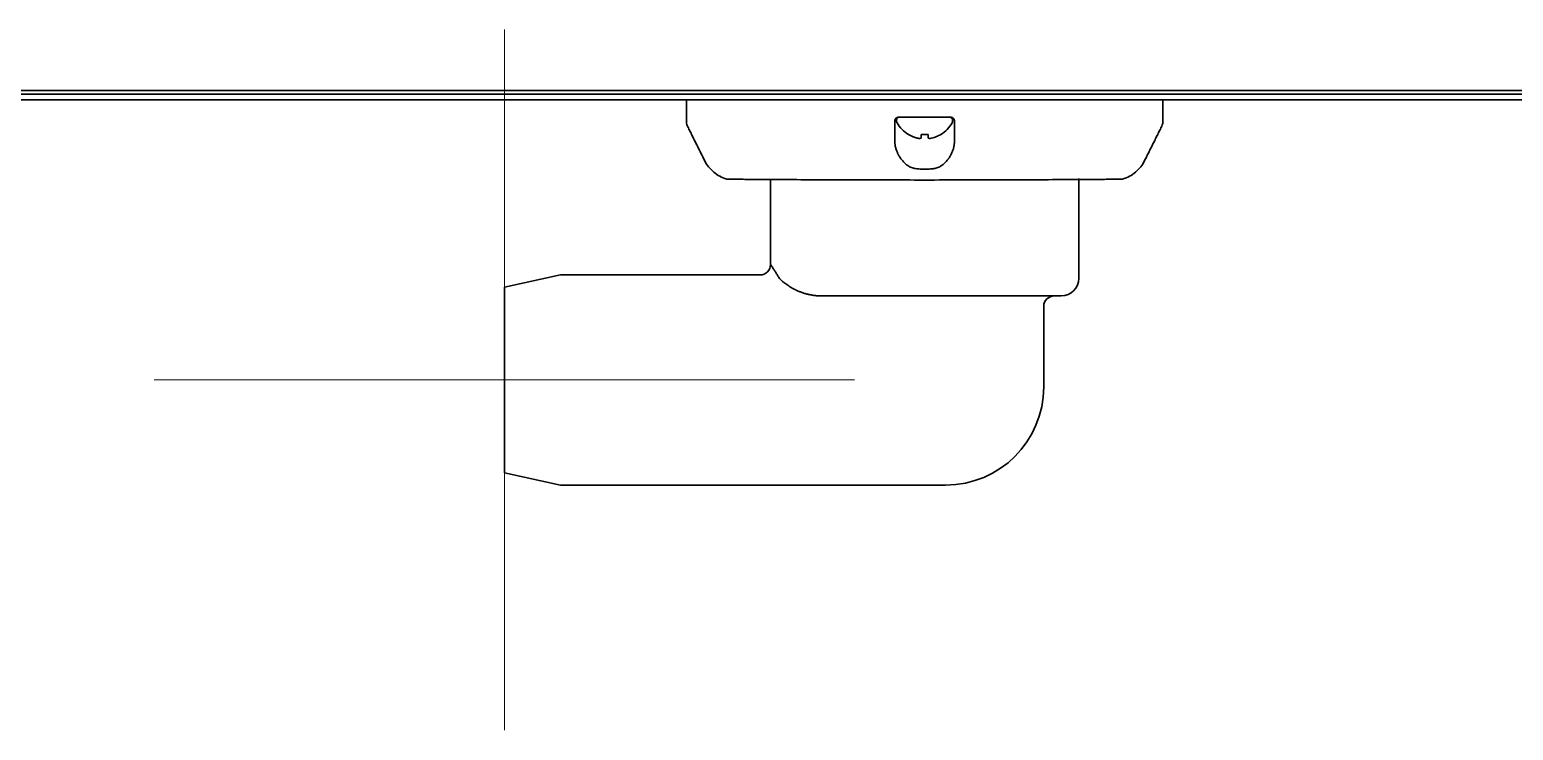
# Model space of a CAD drawing. Extents: x 6336 to 10269, y -393 to 3036.
# Drawn here: x 9823.4 to 10035.2, y 1281 to 1381 of the extents above; entities that cross this region are included whole.
import ezdxf

# ---------------------------------------------------------------- set-up
doc = ezdxf.new("R2010")
doc.units = 0
doc.header["$LTSCALE"] = 5
doc.layers.get('0').update_dxf_attribs({"linetype": 'CONTINUOUS', "lineweight": 0})
doc.layers.add('1', color=7, linetype='CONTINUOUS', true_color=0xffffff)

msp = doc.modelspace()

# ---------------------------------------------------------------- linework, layer by layer
at = {"color": 6}
for p, q in [((9891.17, 1381.03), (9891.17, 1281.03)), ((9941.17, 1331.03), (9841.17, 1331.03))]:
    msp.add_line(p, q, dxfattribs=at)
at = {"layer": '1', "color": 7, "linetype": 'Continuous', "lineweight": 35}
for p, q in [((10131.47, 1371.83), (9497.27, 1371.83)), ((10131.47, 1371.03), (9497.27, 1371.03)), ((10128.81, 1372.33), (9500.34, 1372.33)), ((9917.17, 1368), (9917.17, 1371.03)), ((9985.17, 1371.03), (9985.17, 1368)), ((9947.17, 1367.93), (9947.17, 1368.13)), ((9955.17, 1368.13), (9955.17, 1367.93)), ((9948.87, 1366.08), (9948.87, 1366.05)), ((9953.47, 1366.05), (9953.47, 1366.08)), ((9929.17, 1347.53), (9929.17, 1359.53)), ((9951.17, 1359.65), (9951.17, 1359.57)), ((9973.17, 1359.78), (9973.17, 1345.53)), ((9891.17, 1344.28), (9899.17, 1346.03)), ((9899.17, 1346.03), (9927.67, 1346.03)), ((9891.17, 1317.78), (9891.17, 1344.28)), ((9891.17, 1317.78), (9891.17, 1344.28)), ((9970.67, 1343.03), (9936.4, 1343.03)), ((9968.17, 1341.53), (9968.17, 1330.03)), ((9899.17, 1316.03), (9891.17, 1317.78)), ((9954.17, 1316.03), (9899.17, 1316.03))]:
    msp.add_line(p, q, dxfattribs=at)
for centre, radius, start, end in [((9947.57, 1368.13), 0.4, 90, 180), ((9954.77, 1368.13), 0.4, 0, 90), ((9947.57, 1367.93), 0.4, 180, 210.3012), ((9951.37, 1370.15), 4.8, 210.3012, 238.6541), ((9950.97, 1370.15), 4.8, 301.3926, 329.6988), ((9954.77, 1367.93), 0.4, 329.6988, 0), ((9951.17, 1369.83), 3.78, 262.3959, 269.9965), ((9951.17, 1369.83), 3.78, 270.0035, 277.6041), ((9927.67, 1347.53), 1.5, 269.9876, 0.0085), ((9970.67, 1345.53), 2.5, 270, 0), ((9969.67, 1341.53), 1.5, 90, 180), ((9954.17, 1330.03), 14, 270, 0)]:
    msp.add_arc(centre, radius, start, end, dxfattribs=at)
for points, knots in [([(9946.94, 1368.16), (9946.95, 1368.18), (9946.95, 1368.19), (9946.96, 1368.22), (9946.97, 1368.23), (9946.99, 1368.27), (9947, 1368.3), (9947.03, 1368.33), (9947.03, 1368.34), (9947.05, 1368.36), (9947.07, 1368.38), (9947.09, 1368.4), (9947.11, 1368.42), (9947.12, 1368.42), (9947.15, 1368.45), (9947.17, 1368.46), (9947.21, 1368.48), (9947.22, 1368.48), (9947.24, 1368.49), (9947.26, 1368.5), (9947.29, 1368.51), (9947.32, 1368.52), (9947.37, 1368.52), (9947.4, 1368.53), (9947.42, 1368.53)], [0, 0, 0, 0, 0.0625, 0.0625, 0.125, 0.125, 0.25, 0.25, 0.3125, 0.3125, 0.375, 0.4375, 0.4375, 0.5, 0.5, 0.625, 0.625, 0.6875, 0.6875, 0.75, 0.75, 0.875, 0.875, 1, 1, 1, 1]), ([(9947.42, 1368.53), (9948.04, 1368.53), (9948.67, 1368.53), (9949.92, 1368.53), (9950.55, 1368.53), (9951.17, 1368.53)], [0, 0, 0, 0, 0.5, 0.5, 1, 1, 1, 1]), ([(9951.17, 1368.53), (9951.8, 1368.53), (9952.43, 1368.53), (9953.68, 1368.53), (9954.3, 1368.53), (9954.92, 1368.53)], [0, 0, 0, 0, 0.5, 0.5, 1, 1, 1, 1]), ([(9954.92, 1368.53), (9954.95, 1368.53), (9954.98, 1368.52), (9955.01, 1368.52), (9955.03, 1368.52), (9955.05, 1368.51), (9955.07, 1368.51), (9955.1, 1368.49), (9955.13, 1368.48), (9955.16, 1368.47), (9955.17, 1368.46), (9955.19, 1368.45), (9955.2, 1368.44), (9955.24, 1368.42), (9955.26, 1368.4), (9955.29, 1368.36), (9955.31, 1368.34), (9955.34, 1368.31), (9955.34, 1368.3), (9955.36, 1368.27), (9955.37, 1368.26), (9955.38, 1368.22), (9955.39, 1368.19), (9955.4, 1368.16)], [0, 0, 0, 0, 0.125, 0.125, 0.1875, 0.1875, 0.25, 0.25, 0.375, 0.375, 0.4375, 0.4375, 0.5, 0.5, 0.625, 0.625, 0.75, 0.75, 0.8125, 0.8125, 0.875, 0.875, 1, 1, 1, 1]), ([(9917.4, 1367.1), (9917.38, 1367.12), (9917.23, 1367.34), (9917.15, 1367.68), (9917.19, 1367.96), (9917.2, 1368.01)], [0, 0, 0, 0, 0.087304, 0.845327, 1, 1, 1, 1]), ([(9946.92, 1368.06), (9946.92, 1368.06), (9946.92, 1368.07), (9946.93, 1368.08), (9946.93, 1368.08), (9946.93, 1368.1), (9946.93, 1368.1), (9946.93, 1368.11), (9946.93, 1368.11), (9946.93, 1368.12), (9946.93, 1368.12), (9946.93, 1368.13), (9946.93, 1368.13), (9946.94, 1368.14), (9946.94, 1368.15), (9946.94, 1368.15), (9946.94, 1368.15), (9946.94, 1368.16), (9946.94, 1368.16), (9946.94, 1368.16)], [0, 0, 0, 0, 0.25, 0.25, 0.5, 0.5, 0.625, 0.625, 0.75, 0.75, 0.8125, 0.8125, 0.875, 0.875, 0.9375, 0.9375, 0.96875, 0.96875, 1, 1, 1, 1]), ([(9955.4, 1368.16), (9955.4, 1368.16), (9955.41, 1368.15), (9955.41, 1368.15), (9955.41, 1368.14), (9955.41, 1368.13), (9955.41, 1368.13), (9955.41, 1368.12), (9955.41, 1368.12), (9955.42, 1368.11), (9955.42, 1368.11), (9955.42, 1368.1), (9955.42, 1368.1), (9955.42, 1368.08), (9955.42, 1368.08), (9955.42, 1368.07), (9955.42, 1368.06), (9955.42, 1368.06)], [0, 0, 0, 0, 0.0625, 0.0625, 0.125, 0.125, 0.1875, 0.1875, 0.25, 0.25, 0.375, 0.375, 0.5, 0.5, 0.75, 0.75, 1, 1, 1, 1]), ([(9985.17, 1368.02), (9985.17, 1368.01), (9985.22, 1367.76), (9985.13, 1367.42), (9984.97, 1367.15), (9984.94, 1367.1)], [0, 0, 0, 0, 0.011906, 0.828142, 1, 1, 1, 1]), ([(9948.77, 1361.62), (9948.73, 1361.65), (9948.69, 1361.68), (9948.62, 1361.74), (9948.58, 1361.77), (9948.47, 1361.86), (9948.4, 1361.92), (9948.19, 1362.12), (9948.07, 1362.25), (9947.89, 1362.46), (9947.84, 1362.53), (9947.73, 1362.67), (9947.68, 1362.74), (9947.54, 1362.96), (9947.45, 1363.1), (9947.36, 1363.29), (9947.34, 1363.33), (9947.3, 1363.4), (9947.29, 1363.44), (9947.24, 1363.55), (9947.21, 1363.63), (9947.12, 1363.86), (9947.07, 1364.01), (9947, 1364.31), (9946.97, 1364.46), (9946.93, 1364.76), (9946.92, 1364.92), (9946.92, 1365.07)], [0, 0, 0, 0, 0.03125, 0.03125, 0.0625, 0.0625, 0.125, 0.125, 0.25, 0.25, 0.3125, 0.3125, 0.375, 0.375, 0.5, 0.5, 0.53125, 0.53125, 0.5625, 0.5625, 0.625, 0.625, 0.75, 0.75, 0.875, 0.875, 1, 1, 1, 1]), ([(9950.67, 1366.08), (9950.67, 1365.96), (9950.67, 1365.85), (9950.67, 1365.71), (9950.67, 1365.67), (9950.67, 1365.59), (9950.67, 1365.56), (9950.67, 1365.53)], [0, 0, 0, 0, 0.5, 0.5, 0.75, 0.75, 1, 1, 1, 1]), ([(9953.47, 1366.08), (9953.27, 1365.96), (9953.06, 1365.85), (9952.74, 1365.71), (9952.63, 1365.67), (9952.4, 1365.59), (9952.29, 1365.56), (9952.17, 1365.53)], [0, 0, 0, 0, 0.5, 0.5, 0.75, 0.75, 1, 1, 1, 1]), ([(9955.42, 1365.07), (9955.42, 1364.99), (9955.42, 1364.92), (9955.41, 1364.76), (9955.4, 1364.69), (9955.37, 1364.46), (9955.35, 1364.31), (9955.27, 1364), (9955.22, 1363.85), (9955.11, 1363.55), (9955.04, 1363.4), (9954.95, 1363.21), (9954.93, 1363.18), (9954.89, 1363.1), (9954.83, 1362.99), (9954.76, 1362.88), (9954.69, 1362.77), (9954.66, 1362.74), (9954.61, 1362.66), (9954.53, 1362.56), (9954.45, 1362.45), (9954.28, 1362.25), (9954.15, 1362.11), (9953.95, 1361.92), (9953.88, 1361.86), (9953.73, 1361.74), (9953.65, 1361.68), (9953.57, 1361.62)], [0, 0, 0, 0, 0.0625, 0.0625, 0.125, 0.125, 0.25, 0.25, 0.375, 0.375, 0.5, 0.5, 0.53125, 0.53125, 0.5625, 0.625, 0.625, 0.65625, 0.65625, 0.6875, 0.75, 0.75, 0.875, 0.875, 0.9375, 0.9375, 1, 1, 1, 1]), ([(9922.92, 1359.71), (9922.58, 1359.81), (9921.92, 1360.06), (9921.04, 1360.66), (9920.31, 1361.41), (9919.94, 1361.99), (9919.79, 1362.29)], [0, 0, 0, 0, 0.252695, 0.507287, 0.758114, 1, 1, 1, 1]), ([(9982.56, 1362.29), (9982.4, 1361.99), (9982.04, 1361.41), (9981.31, 1360.66), (9980.42, 1360.06), (9979.77, 1359.81), (9979.42, 1359.71)], [0, 0, 0, 0, 0.241886, 0.492713, 0.747305, 1, 1, 1, 1]), ([(9951.17, 1361.11), (9951.12, 1361.11), (9951.06, 1361.11), (9950.95, 1361.11), (9950.9, 1361.11), (9950.73, 1361.12), (9950.62, 1361.12), (9950.41, 1361.14), (9950.3, 1361.15), (9950.09, 1361.17), (9949.99, 1361.18), (9949.83, 1361.21), (9949.78, 1361.22), (9949.71, 1361.23), (9949.68, 1361.24), (9949.63, 1361.25), (9949.6, 1361.26), (9949.48, 1361.29), (9949.38, 1361.32), (9949.1, 1361.42), (9948.93, 1361.51), (9948.77, 1361.62)], [0, 0, 0, 0, 0.0625, 0.0625, 0.125, 0.125, 0.25, 0.25, 0.375, 0.375, 0.5, 0.5, 0.5625, 0.5625, 0.59375, 0.59375, 0.625, 0.625, 0.75, 0.75, 1, 1, 1, 1]), ([(9953.57, 1361.62), (9953.53, 1361.59), (9953.49, 1361.57), (9953.41, 1361.52), (9953.37, 1361.49), (9953.24, 1361.42), (9953.15, 1361.39), (9952.96, 1361.32), (9952.87, 1361.29), (9952.67, 1361.24), (9952.57, 1361.22), (9952.41, 1361.19), (9952.36, 1361.18), (9952.26, 1361.17), (9952.2, 1361.16), (9952.04, 1361.15), (9951.94, 1361.14), (9951.72, 1361.12), (9951.5, 1361.11), (9951.28, 1361.11), (9951.17, 1361.11)], [0, 0, 0, 0, 0.0625, 0.0625, 0.125, 0.125, 0.25, 0.25, 0.375, 0.375, 0.5, 0.5, 0.5625, 0.5625, 0.625, 0.625, 0.75, 0.75, 0.875, 1, 1, 1, 1]), ([(9951.17, 1359.57), (9949.26, 1359.57), (9945.52, 1359.58), (9940.05, 1359.6), (9935.06, 1359.61), (9930.75, 1359.63), (9927.31, 1359.65), (9924.83, 1359.67), (9923.32, 1359.69), (9922.95, 1359.7), (9922.92, 1359.71)], [0, 0, 0, 0, 0.125005, 0.250182, 0.375336, 0.500297, 0.625041, 0.749771, 0.874728, 1, 1, 1, 1]), ([(9979.42, 1359.71), (9979.4, 1359.7), (9979.03, 1359.69), (9977.52, 1359.67), (9975.04, 1359.65), (9971.59, 1359.63), (9967.28, 1359.61), (9962.29, 1359.6), (9956.83, 1359.58), (9953.09, 1359.57), (9951.17, 1359.57)], [0, 0, 0, 0, 0.125273, 0.250231, 0.374963, 0.499708, 0.62467, 0.749825, 0.875002, 1, 1, 1, 1]), ([(9929.17, 1347.53), (9929.17, 1347.53), (9929.18, 1347.51), (9929.21, 1347.47), (9929.25, 1347.4), (9929.36, 1347.24), (9929.46, 1347.09), (9929.54, 1346.96), (9929.57, 1346.92), (9929.62, 1346.84), (9929.63, 1346.82), (9929.66, 1346.77), (9929.75, 1346.64), (9929.84, 1346.5), (9930, 1346.25), (9930.08, 1346.12), (9930.25, 1345.83), (9930.35, 1345.68), (9930.44, 1345.53)], [0, 0, 0, 0, 0.124778, 0.124778, 0.249809, 0.374841, 0.499873, 0.499873, 0.562389, 0.562389, 0.593647, 0.593647, 0.624905, 0.749936, 0.749936, 0.874968, 0.874968, 1, 1, 1, 1]), ([(9930.44, 1345.53), (9930.56, 1345.41), (9930.69, 1345.28), (9930.88, 1345.12), (9930.92, 1345.09), (9930.99, 1345.02), (9931.03, 1344.99), (9931.16, 1344.89), (9931.24, 1344.82), (9931.52, 1344.61), (9931.71, 1344.48), (9932.15, 1344.21), (9932.38, 1344.07), (9932.67, 1343.93), (9932.7, 1343.91), (9932.77, 1343.88), (9932.87, 1343.84), (9933.1, 1343.73), (9933.31, 1343.64), (9933.53, 1343.56), (9933.6, 1343.53), (9933.75, 1343.48), (9933.82, 1343.46), (9934.05, 1343.38), (9934.21, 1343.34), (9934.52, 1343.26), (9934.68, 1343.22), (9934.93, 1343.17), (9935.02, 1343.15), (9935.18, 1343.12), (9935.27, 1343.11), (9935.52, 1343.08), (9935.69, 1343.06), (9936.04, 1343.03), (9936.22, 1343.03), (9936.4, 1343.03)], [0, 0, 0, 0, 0.125, 0.125, 0.15625, 0.15625, 0.1875, 0.1875, 0.25, 0.25, 0.375, 0.375, 0.5, 0.5, 0.515625, 0.515625, 0.53125, 0.5625, 0.625, 0.625, 0.65625, 0.65625, 0.6875, 0.6875, 0.75, 0.75, 0.8125, 0.8125, 0.84375, 0.84375, 0.875, 0.875, 0.9375, 0.9375, 1, 1, 1, 1])]:
    msp.add_open_spline(points, degree=3, knots=knots, dxfattribs=at)
for points, degree in [([(9919.79, 1362.29), (9917.36, 1367.15)], 1), ([(9946.92, 1368.03), (9946.92, 1368.04), (9946.92, 1368.05), (9946.92, 1368.06)], 3), ([(9946.92, 1365.07), (9946.92, 1366.05), (9946.92, 1367.04), (9946.92, 1368.03)], 3), ([(9955.42, 1368.06), (9955.42, 1368.05), (9955.42, 1368.04), (9955.42, 1368.03)], 3), ([(9955.42, 1368.03), (9955.42, 1367.04), (9955.42, 1366.05), (9955.42, 1365.07)], 3), ([(9984.98, 1367.15), (9982.55, 1362.29)], 1), ([(9950.17, 1365.53), (9950.12, 1365.54), (9950.01, 1365.57), (9949.85, 1365.62), (9949.69, 1365.68), (9949.53, 1365.74), (9949.38, 1365.81), (9949.23, 1365.88), (9949.06, 1365.97), (9948.94, 1366.04), (9948.87, 1366.08)], 3), ([(9950.67, 1365.53), (9950.65, 1365.53), (9950.6, 1365.52), (9950.53, 1365.52), (9950.46, 1365.51), (9950.39, 1365.51), (9950.32, 1365.52), (9950.24, 1365.52), (9950.2, 1365.53), (9950.17, 1365.53)], 3), ([(9951.67, 1365.53), (9951.67, 1365.54), (9951.67, 1365.57), (9951.67, 1365.62), (9951.67, 1365.68), (9951.67, 1365.74), (9951.67, 1365.81), (9951.67, 1365.88), (9951.67, 1365.97), (9951.67, 1366.04), (9951.67, 1366.08)], 3), ([(9952.17, 1365.53), (9952.15, 1365.53), (9952.1, 1365.52), (9952.02, 1365.52), (9951.95, 1365.51), (9951.88, 1365.51), (9951.81, 1365.52), (9951.74, 1365.52), (9951.7, 1365.53), (9951.67, 1365.53)], 3)]:
    msp.add_open_spline(points, degree=degree, dxfattribs=at)

doc.saveas('drawing.dxf')
